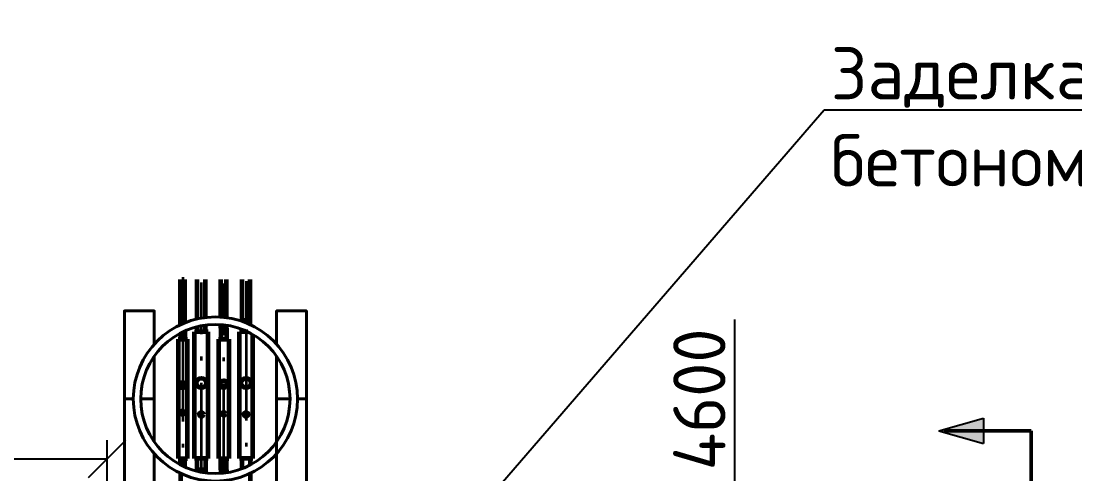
# Model space of a CAD drawing. Header units: millimetres. Extents: x 1601 to 15402, y -324 to 12625.
# Drawn here: x 11864.4 to 11935, y 3084.1 to 3114.4 of the extents above; entities that cross this region are included whole.
import ezdxf
from ezdxf import colors
from ezdxf.entities.mleader import LeaderData, LeaderLine
from ezdxf.math import Vec2, Vec3

# ---------------------------------------------------------------- set-up
doc = ezdxf.new("R2010")
doc.units = ezdxf.units.MM
doc.linetypes.add('ACAD_ISO10W100', pattern=[18.5, 12, -3, 0.5, -3])
for name, color, linetype, lineweight in [('2 Рамка обычные', 1, 'Continuous', 60), ('9 Размеры на геодезии', 5, 'Continuous', 40), ('Объекты проект.', 1, 'Continuous', 80), ('Размер 3.5', 250, 'Continuous', 35)]:
    doc.layers.add(name, color=color, linetype=linetype, lineweight=lineweight)
doc.styles.add('-ISOCPEUR-', font='isocpeur.TTF')
doc.styles.add('GOST', font='GOST Common.ttf')
doc.dimstyles.new('М 1 к 200', dxfattribs={"dimtxt": 3.5, "dimasz": 2.5, "dimexe": 1.25, "dimexo": 0, "dimtad": 1, "dimlfac": 0.2, "dimrnd": 0.1, "dimzin": 1, "dimtxsty": 'GOST', "dimblk": 'OBLIQUE', "dimcen": 2.5, "dimclrd": 256, "dimclre": 256, "dimclrt": 256, "dimadec": 0, "dimazin": 2, "dimtfac": 1, "dimtmove": 0, "dimatfit": 3, "dimldrblk": 'NONE', "dimfxl": 1.25, "dimlwd": -1, "dimlwe": -1, "dimarcsym": 0})

# ---------------------------------------------------------------- blocks, each defined once
blk = doc.blocks.new('_Oblique')
at = {"color": 0, "linetype": 'ByBlock', "lineweight": -2}
blk.add_line((-0.5, -0.5), (0.5, 0.5), dxfattribs=at)
blk = doc.blocks.new('*D268')
at = {"transparency": 16777216}
for p, q in [((11840.208, 3081.197), (11840.208, 3086.323)), ((11870.208, 3081.197), (11870.208, 3086.323)), ((11840.208, 3085.073), (11870.208, 3085.073))]:
    blk.add_line(p, q, dxfattribs=at)
at = {"layer": 'Defpoints', "color": 0, "transparency": 16777216}
for p in [(11870.208, 3085.073), (11840.208, 3081.197), (11870.208, 3081.197)]:
    blk.add_point(p, dxfattribs=at)
at = {"transparency": 16777216, "xscale": 2.5, "yscale": 2.5, "zscale": 2.5, "rotation": 180}
blk.add_blockref('_Oblique', (11840.208, 3085.073), dxfattribs=at)
at = {"transparency": 16777216, "xscale": 2.5, "yscale": 2.5, "zscale": 2.5}
blk.add_blockref('_Oblique', (11870.208, 3085.073), dxfattribs=at)
at = {"transparency": 16777216, "insert": (11855.208, 3087.448), "char_height": 3.5, "attachment_point": 5, "style": 'GOST'}
blk.add_mtext('6000', dxfattribs=at)
blk = doc.blocks.new('_None')
blk = doc.blocks.new('*D270')
at = {"transparency": 16777216}
for p, q in [((11912.257, 3081.197), (11912.257, 3094.397)), ((11902.108, 3081.197), (11913.507, 3081.197)), ((11912.257, 3058.026), (11912.257, 3081.197)), ((11902.108, 3058.026), (11913.507, 3058.026))]:
    blk.add_line(p, q, dxfattribs=at)
at = {"layer": 'Defpoints', "color": 0, "transparency": 16777216}
for p in [(11902.108, 3081.197), (11902.108, 3058.026), (11912.257, 3058.026)]:
    blk.add_point(p, dxfattribs=at)
at = {"transparency": 16777216, "xscale": 2.5, "yscale": 2.5, "zscale": 2.5}
for p, rotation in [((11912.257, 3081.197), 90), ((11912.257, 3058.026), 270)]:
    blk.add_blockref('_Oblique', p, dxfattribs=dict(at, rotation=rotation))
at = {"transparency": 16777216, "insert": (11909.882, 3089.047), "char_height": 3.5, "attachment_point": 5, "rotation": 90, "style": 'GOST'}
blk.add_mtext('4600', dxfattribs=at)

msp = doc.modelspace()

# ---------------------------------------------------------------- linework, layer by layer
at = {"color": 3, "linetype": 'ACAD_ISO10W100', "lineweight": 35, "ltscale": 0.5}
for p, q in [((11875.2697, 3097.2303), (11875.2709, 3094.1204)), ((11876.5189, 3094.4942), (11876.5189, 3096.8725)), ((11878.0181, 3094.5475), (11878.0181, 3096.8163)), ((11879.5172, 3096.9707), (11879.5172, 3094.1772)), ((11875.2711, 3093.5702), (11875.2744, 3084.5795)), ((11876.5189, 3084.1654), (11876.5189, 3093.986)), ((11878.0181, 3084.1067), (11878.0181, 3094.0446)), ((11879.5172, 3093.6337), (11879.5172, 3084.5177))]:
    msp.add_line(p, q, dxfattribs=at)
at = {"layer": '2 Рамка обычные', "color": 5}
for p, q in [((11876.2489, 3094.4403), (11876.2489, 3097.0843)), ((11876.7889, 3094.5343), (11876.7889, 3097.0843)), ((11876.9689, 3093.5757), (11876.0689, 3093.5757)), ((11876.0689, 3085.0757), (11876.0689, 3093.5757)), ((11876.2489, 3093.9263), (11876.2489, 3093.5757)), ((11876.7889, 3093.5757), (11876.7889, 3094.0302)), ((11876.9689, 3085.0757), (11876.9689, 3093.5757)), ((11876.9689, 3085.0757), (11876.0689, 3085.0757)), ((11876.2489, 3084.3257), (11876.2489, 3085.0757)), ((11876.7889, 3085.0757), (11876.7889, 3084.3257)), ((11876.2489, 3084.3257), (11876.2489, 3084.225)), ((11876.7889, 3084.3257), (11876.2489, 3084.3257)), ((11876.7889, 3084.3257), (11876.7889, 3084.1211))]:
    msp.add_line(p, q, dxfattribs=at)
at = {"layer": '2 Рамка обычные'}
for p, q in [((11879.7872, 3094.3257), (11879.2472, 3094.3257)), ((11879.7872, 3084.0914), (11879.7872, 3083.5757))]:
    msp.add_line(p, q, dxfattribs=at)
at = {"layer": '2 Рамка обычные', "color": 5}
for centre, radius in [((11876.5189, 3090.1449), 0.3234), ((11876.5189, 3088.0449), 0.1436)]:
    msp.add_circle(centre, radius, dxfattribs=at)
at = {"layer": '9 Размеры на геодезии', "color": 0, "linetype": 'ByBlock'}
for points in [[(11873.3649, 3092.7452), (11873.3649, 3094.9757), (11871.3649, 3094.9757), (11871.3649, 3089.0757), (11871.9618, 3089.0757)], [(11881.5587, 3092.7452), (11881.5587, 3094.9757), (11883.5587, 3094.9757), (11883.5587, 3089.0757), (11882.9618, 3089.0757)], [(11872.4618, 3089.0757), (11873.3649, 3089.0757), (11873.3649, 3091.942)], [(11882.4618, 3089.0757), (11881.5587, 3089.0757), (11881.5587, 3091.942)], [(11871.9618, 3089.0757), (11871.3649, 3089.0757), (11871.3649, 3083.1757), (11873.3649, 3083.1757), (11873.3649, 3085.4061)], [(11873.3649, 3086.2093), (11873.3649, 3089.0757), (11872.4618, 3089.0757)], [(11882.9618, 3089.0757), (11883.5587, 3089.0757), (11883.5587, 3083.1757), (11881.5587, 3083.1757), (11881.5587, 3089.0757), (11882.4618, 3089.0757)]]:
    msp.add_lwpolyline(points, dxfattribs=at)
for radius in [5.5, 5]:
    msp.add_circle((11877.4618, 3089.0757), radius, dxfattribs=at)
at = {"layer": 'Объекты проект.', "color": 6, "lineweight": 60, "true_color": 0xff00ff}
for p, q in [((11875.1264, 3094.0552), (11875.1264, 3097.0843)), ((11875.4114, 3094.1792), (11875.4114, 3097.0843)), ((11875.4114, 3093.6359), (11875.4114, 3093.0757)), ((11874.9564, 3093.0757), (11875.5814, 3093.0757)), ((11874.9564, 3093.0757), (11874.9564, 3085.0757)), ((11875.1264, 3093.4967), (11875.1264, 3093.0757)), ((11875.5814, 3085.0757), (11875.5814, 3093.0757)), ((11874.9564, 3085.0757), (11875.5814, 3085.0757)), ((11875.1264, 3084.6546), (11875.1264, 3085.0757)), ((11875.4114, 3084.5154), (11875.4114, 3085.0757)), ((11875.1264, 3084.0961), (11875.1264, 3083.5757))]:
    msp.add_line(p, q, dxfattribs=at)
at = {"layer": 'Объекты проект.', "color": 4, "lineweight": 60}
for p, q in [((11877.8281, 3094.5635), (11877.8281, 3097.0843)), ((11878.2081, 3094.5248), (11878.2081, 3097.0843)), ((11877.8281, 3093.8257), (11877.8281, 3094.0622)), ((11877.8281, 3093.8257), (11878.2081, 3093.8257)), ((11877.8281, 3093.8257), (11878.2081, 3093.8257)), ((11877.8281, 3093.8257), (11877.8281, 3093.0757)), ((11878.2081, 3093.8257), (11878.2081, 3094.0197)), ((11878.2081, 3093.8257), (11878.2081, 3093.0757)), ((11877.6681, 3093.0757), (11878.3681, 3093.0757)), ((11877.6681, 3093.0757), (11877.6681, 3085.0757)), ((11877.8281, 3093.0757), (11878.2081, 3093.0757)), ((11878.3681, 3093.0757), (11878.3681, 3085.0757)), ((11877.6681, 3085.0757), (11878.3681, 3085.0757)), ((11877.8281, 3084.3257), (11877.8281, 3085.0757)), ((11877.8281, 3085.0757), (11878.2081, 3085.0757)), ((11878.2081, 3084.3257), (11878.2081, 3085.0757)), ((11877.8281, 3084.3257), (11878.2081, 3084.3257)), ((11877.8281, 3084.3257), (11877.8281, 3084.0891)), ((11877.8281, 3084.3257), (11878.2081, 3084.3257)), ((11878.2081, 3084.3257), (11878.2081, 3084.1317))]:
    msp.add_line(p, q, dxfattribs=at)
at = {"layer": 'Объекты проект.', "lineweight": 60}
for p, q in [((11879.2472, 3094.3257), (11879.2472, 3097.0843)), ((11879.7872, 3094.3257), (11879.7872, 3097.0843)), ((11879.7872, 3094.3257), (11879.2472, 3094.3257)), ((11879.2472, 3094.3257), (11879.2472, 3094.2778)), ((11879.7872, 3094.0599), (11879.7872, 3094.3257)), ((11879.6413, 3093.5757), (11879.0672, 3093.5757)), ((11879.0672, 3085.0757), (11879.0672, 3093.5757)), ((11879.2472, 3093.746), (11879.2472, 3093.5757)), ((11879.9672, 3085.0757), (11879.9672, 3093.4027)), ((11879.9672, 3085.0757), (11879.0672, 3085.0757)), ((11879.2472, 3084.4053), (11879.2472, 3085.0757)), ((11879.7872, 3085.0757), (11879.7872, 3084.6493))]:
    msp.add_line(p, q, dxfattribs=at)
at = {"layer": 'Объекты проект.', "color": 6, "lineweight": 60, "true_color": 0xff00ff}
for centre, radius in [((11875.2689, 3090.0007), 0.1936), ((11875.2689, 3088.1507), 0.1309)]:
    msp.add_circle(centre, radius, dxfattribs=at)
at = {"layer": 'Объекты проект.', "color": 4, "lineweight": 60}
for centre, radius in [((11878.0181, 3090.0757), 0.2399), ((11878.0181, 3088.0757), 0.1193)]:
    msp.add_circle(centre, radius, dxfattribs=at)
at = {"layer": 'Объекты проект.', "lineweight": 60}
for centre, radius in [((11879.5172, 3090.1449), 0.3234), ((11879.5172, 3088.0449), 0.1436)]:
    msp.add_circle(centre, radius, dxfattribs=at)

# ---------------------------------------------------------------- dimensions: what is measured, and where the dimension line sits
dim = msp.add_linear_dim(base=(11870.2083, 3085.0728), p1=(11840.2083, 3081.1972), p2=(11870.2083, 3081.1972), text='6000', dimstyle='М 1 к 200')
dim.commit()
dim.dimension.update_dxf_attribs({"geometry": '*D268', "text_midpoint": (11855.2083, 3087.4478)})

# ---------------------------------------------------------------- leaders
at = {"layer": 'Размер 3.5'}
ml = msp.add_multileader_mtext('Standard', dxfattribs=at)
ml.set_content('Заделка отверстия\\Pбетоном Б 15', color=256, style='-ISOCPEUR-')
ml.set_leader_properties()
ml.build(insert=Vec2(0, 0))
ml.multileader.update_dxf_attribs({"text_left_attachment_type": 6, "text_right_attachment_type": 6, "dogleg_length": 0.36, "arrow_head_size": 0.18})
ctx = ml.context
ctx.base_point, ctx.char_height, ctx.arrow_head_size, ctx.landing_gap_size, ctx.plane_origin = Vec3(11918.5947, 3108.4534), 3.5, 0.18, 0.09, Vec3(11886.2466, 3064.4636)
ctx.left_attachment, ctx.right_attachment = 6, 6
notes = []
notes.append((ctx, [(1, (1, 1, 0), (11918.2347, 3108.4534), (1, 0), 0.36, [(0, [(11896.1583, 3082.8687)], 0, [])])]))
ctx.mtext.insert, ctx.mtext.width, ctx.mtext.flow_direction = Vec3(11918.6847, 3112.6534), 44.240397, 5
ctx.mtext.has_bg_fill, ctx.mtext.bg_color, ctx.mtext.bg_scale_factor, ctx.mtext.bg_transparency, ctx.mtext.use_window_bg_color = 1, -1027028792, 1.5, 0, 1
for ctx, leaders in notes:
    for number, flags, end, landing, length, lines in leaders:
        leader = LeaderData()
        leader.index, (leader.has_last_leader_line, leader.has_dogleg_vector, leader.attachment_direction) = number, flags
        leader.last_leader_point, leader.dogleg_vector, leader.dogleg_length = Vec3(end), Vec3(landing), length
        for number, points, colour, breaks in lines:
            line = LeaderLine()
            line.index, line.vertices, line.color, line.breaks = number, Vec3.list(points), colors.encode_raw_color(colour), breaks
            leader.lines.append(line)
        ctx.leaders.append(leader)

# ---------------------------------------------------------------- next in the draw order: hatches: boundary and pattern name
h = msp.add_hatch(color=7)
h.dxf.hatch_style = 1
h.paths.add_polyline_path([(11928.9065, 3087.7911), (11925.9151, 3086.945), (11928.9065, 3086.945)])
h.paths.add_polyline_path([(11928.9065, 3086.945), (11925.9151, 3086.945), (11928.9065, 3086.0989)])

# ---------------------------------------------------------------- next in the draw order: linework, layer by layer
for p, q in [((11925.9151, 3086.945), (11928.9065, 3087.7911)), ((11928.9065, 3087.7911), (11928.9065, 3086.0989)), ((11925.9151, 3086.945), (11928.9065, 3086.0989))]:
    msp.add_line(p, q)
at = {"lineweight": 50}
for p, q in [((11932.1083, 3086.945), (11926.2502, 3086.945)), ((11932.1083, 3065.0472), (11932.1083, 3086.945))]:
    msp.add_line(p, q, dxfattribs=at)

# ---------------------------------------------------------------- next in the draw order: dimensions: what is measured, and where the dimension line sits
dim = msp.add_linear_dim(base=(11912.2569, 3058.0262), p1=(11902.1083, 3081.1972), p2=(11902.1083, 3058.0262), angle=90, text='4600', dimstyle='М 1 к 200')
dim.commit()
dim.dimension.update_dxf_attribs({"geometry": '*D270', "text_midpoint": (11912.2569, 3089.0472), "dimtype": 160})

# ---------------------------------------------------------------- next in the draw order: leaders
at = {"layer": 'Размер 3.5'}
ml = msp.add_multileader_mtext('Standard', dxfattribs=at)
ml.set_content('Точка подключения', color=256, style='-ISOCPEUR-')
ml.set_leader_properties()
ml.build(insert=Vec2(0, 0))
ml.multileader.update_dxf_attribs({"text_left_attachment_type": 6, "text_right_attachment_type": 6, "dogleg_length": 0.36, "arrow_head_size": 0.18})
ctx = ml.context
ctx.base_point, ctx.char_height, ctx.arrow_head_size, ctx.landing_gap_size, ctx.plane_origin = Vec3(11949.4232, 3083.0394), 3.5, 0.18, 0.09, Vec3(11922.1966, 3046.6421)
ctx.left_attachment, ctx.right_attachment = 6, 6
notes = []
notes.append((ctx, [(1, (1, 1, 0), (11949.0632, 3083.0394), (1, 0), 0.36, [(0, [(11932.1083, 3065.0472)], 0, [])])]))
ctx.mtext.insert, ctx.mtext.width, ctx.mtext.flow_direction = Vec3(11949.5132, 3087.2394), 44.240397, 5
ctx.mtext.has_bg_fill, ctx.mtext.bg_color, ctx.mtext.bg_scale_factor, ctx.mtext.bg_transparency, ctx.mtext.use_window_bg_color = 1, -1027028792, 1.5, 0, 1
for ctx, leaders in notes:
    for number, flags, end, landing, length, lines in leaders:
        leader = LeaderData()
        leader.index, (leader.has_last_leader_line, leader.has_dogleg_vector, leader.attachment_direction) = number, flags
        leader.last_leader_point, leader.dogleg_vector, leader.dogleg_length = Vec3(end), Vec3(landing), length
        for number, points, colour, breaks in lines:
            line = LeaderLine()
            line.index, line.vertices, line.color, line.breaks = number, Vec3.list(points), colors.encode_raw_color(colour), breaks
            leader.lines.append(line)
        ctx.leaders.append(leader)

doc.saveas('drawing.dxf')
